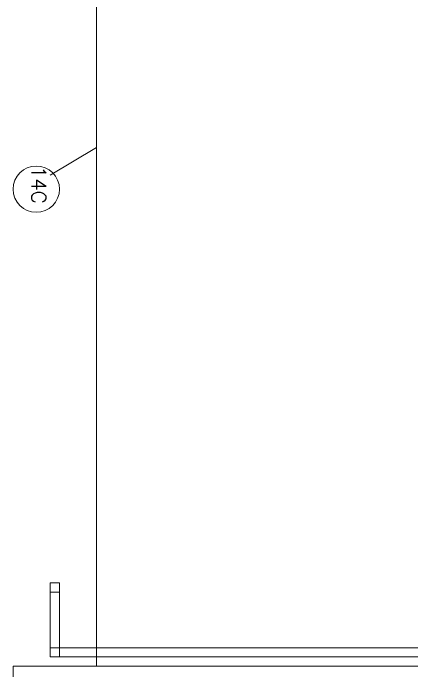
# Model space of a CAD drawing. Header units: inches. Extents: x 5 to 1823, y 18 to 726.
# Drawn here: x 486.984 to 487.95, y 292.009 to 293.603 of the extents above; entities that cross this region are included whole.
import ezdxf

# ---------------------------------------------------------------- set-up
doc = ezdxf.new("R2010")
doc.units = ezdxf.units.IN
doc.header["$MEASUREMENT"] = 0
for name, color, linetype in [('PDF2_0', 7, 'Continuous'), ('PDF2_01', 1, 'Continuous'), ('PDF2_06', 6, 'Continuous'), ('PDF2_Texto', 1, 'Continuous')]:
    doc.layers.add(name, color=color, linetype=linetype)
doc.layers.add('PDF2_ENIT-EL00132', color=7, linetype='Continuous', true_color=0x00dddd)
doc.styles.add('PDF RomanS', font='romans__.ttf')

msp = doc.modelspace()

# ---------------------------------------------------------------- linework, layer by layer
at = {"layer": 'PDF2_0', "lineweight": 5}
msp.add_lwpolyline([(487.0737, 292.1995), (487.0962, 292.1995), (487.0962, 292.2219), (487.0737, 292.2219)], close=True, dxfattribs=at)
for points in [[(487.1411, 292.0647), (487.0962, 292.0647), (487.0737, 292.0647), (487.0737, 292.0423), (487.0737, 292.0647), (487.0737, 292.1995), (487.0962, 292.1995), (487.0962, 292.0647), (487.0962, 292.0423)], [(489.1618, 292.0872), (489.2291, 292.0872), (489.2291, 292.0647), (489.1393, 292.0647), (488.2412, 292.0647), (487.0962, 292.0647)], [(487.0737, 292.0647), (487.0737, 292.0647)], [(487.1411, 292.0423), (487.0962, 292.0423), (487.0737, 292.0423), (487.0962, 292.0423), (488.2412, 292.0423)]]:
    msp.add_lwpolyline(points, dxfattribs=at)
at = {"layer": 'PDF2_01', "lineweight": 5}
for points in [[(487.186, 292.0198), (487.186, 294.512)], [(487.186, 292.0198), (487.186, 294.512), (487.186, 292.0198)]]:
    msp.add_lwpolyline(points, dxfattribs=at)
at = {"layer": 'PDF2_06', "lineweight": 5}
for points in [[(490.3293, 292.7608), (490.1721, 292.7608), (490.1721, 292.0198), (487.186, 292.0198), (490.1721, 292.0198)], [(487.186, 292.0198), (486.9839, 292.0198), (486.9839, 291.8627), (487.186, 291.8627)]]:
    msp.add_lwpolyline(points, dxfattribs=at)
at = {"layer": 'PDF2_ENIT-EL00132', "lineweight": 5}
msp.add_lwpolyline([(487.0737, 293.2098), (487.186, 293.2771)], dxfattribs=at)
msp.add_circle((487.04, 293.1761), 0.0561, dxfattribs=at)

# ---------------------------------------------------------------- texts
at = {"layer": 'PDF2_Texto', "insert": (487.0285, 293.2322), "char_height": 0.03499, "attachment_point": 7, "rotation": 270, "style": 'PDF RomanS'}
msp.add_mtext('14C', dxfattribs=at)

doc.saveas('drawing.dxf')
